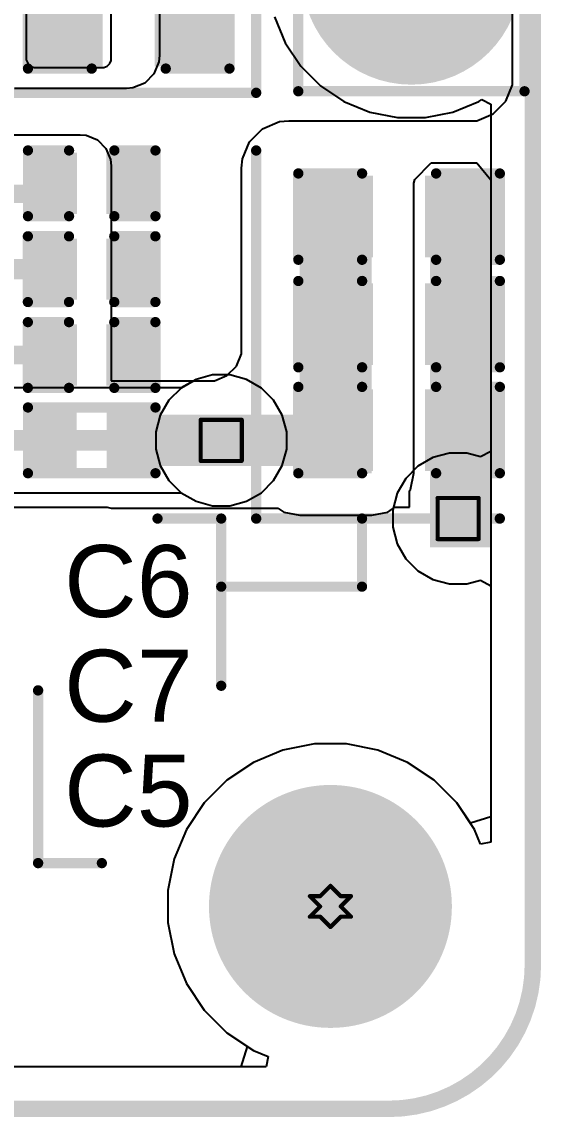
# Model space of a CAD drawing. Header units: inches. Extents: x -9 to 196, y -9 to 68.
# Drawn here: x 48.19 to 54.6, y -2.6 to 10.92 of the extents above; entities that cross this region are included whole.
import ezdxf

# ---------------------------------------------------------------- set-up
doc = ezdxf.new("R2010")
doc.units = ezdxf.units.IN
for name, color, linetype in [('Board Outline', 216, 'Continuous'), ('Bottom Layer', 5, 'Continuous'), ('Bottom Solder', 6, 'Continuous'), ('Drill Drawing', 1, 'Continuous'), ('Ground', 16, 'Continuous'), ('Multi-Layer', 9, 'Continuous'), ('Pad Holes', 156, 'Continuous'), ('Power 3V3', 76, 'Continuous'), ('Top Layer', 1, 'Continuous'), ('Top Overlay', 2, 'Continuous'), ('Top Paste', 8, 'Continuous'), ('Top Solder', 216, 'Continuous'), ('Via Holes', 16, 'Continuous')]:
    doc.layers.add(name, color=color, linetype=linetype)
doc.styles.add('Arial', font='', dxfattribs={"height": 0.2})
doc.styles.get('Arial').set_extended_font_data('Arial')

# ---------------------------------------------------------------- blocks, each defined once
blk = doc.blocks.new('R___0402_24')
at = {"layer": 'Top Layer'}
for points in [[(-0.699, -0.318), (-0.699, 0.318), (-0.241, 0.318), (-0.241, -0.318)], [(0.241, -0.318), (0.241, 0.318), (0.699, 0.318), (0.699, -0.318)]]:
    blk.add_hatch(color=1, dxfattribs=at).paths.add_polyline_path(points)
at = {"layer": 'Top Paste'}
for points in [[(-0.699, -0.318), (-0.699, 0.318), (-0.241, 0.318), (-0.241, -0.318)], [(0.241, -0.318), (0.241, 0.318), (0.699, 0.318), (0.699, -0.318)]]:
    blk.add_hatch(color=8, dxfattribs=at).paths.add_polyline_path(points)
at = {"layer": 'Top Solder'}
for points in [[(-0.754, -0.373), (-0.754, 0.373), (-0.186, 0.373), (-0.186, -0.373)], [(0.186, -0.373), (0.186, 0.373), (0.754, 0.373), (0.754, -0.373)]]:
    blk.add_hatch(color=216, dxfattribs=at).paths.add_polyline_path(points)
at = {"layer": 'Top Overlay'}
for points in [[(0.787, 0.406, 0.127, 0.127, 0), (-0.787, 0.406, 0.127, 0.127, 0)], [(-0.787, 0.406, 0.127, 0.127, 0), (-0.787, -0.406, 0.127, 0.127, 0)], [(0.787, 0.406, 0.127, 0.127, 0), (0.787, -0.406, 0.127, 0.127, 0)], [(0.787, -0.406, 0.127, 0.127, 0), (-0.787, -0.406, 0.127, 0.127, 0)], [(0.813, -0.432, 0.00323, 0.00323, 0), (-0.813, -0.432, 0.00323, 0.00323, 0)]]:
    blk.add_lwpolyline(points, format="xyseb", dxfattribs=at)
for points in [[(-0.819, 0.406, 0.0635, 0.0635, 1), (-0.756, 0.406, 0.0635, 0.0635, 1)], [(-0.819, 0.406, 0.0635, 0.0635, 1), (-0.756, 0.406, 0.0635, 0.0635, 1)], [(0.756, 0.406, 0.0635, 0.0635, 1), (0.819, 0.406, 0.0635, 0.0635, 1)], [(0.756, 0.406, 0.0635, 0.0635, 1), (0.819, 0.406, 0.0635, 0.0635, 1)], [(-0.819, -0.406, 0.0635, 0.0635, 1), (-0.756, -0.406, 0.0635, 0.0635, 1)], [(-0.819, -0.406, 0.0635, 0.0635, 1), (-0.756, -0.406, 0.0635, 0.0635, 1)], [(0.756, -0.406, 0.0635, 0.0635, 1), (0.819, -0.406, 0.0635, 0.0635, 1)], [(0.756, -0.406, 0.0635, 0.0635, 1), (0.819, -0.406, 0.0635, 0.0635, 1)], [(-0.814, -0.432, 0.00161, 0.00161, 1), (-0.812, -0.432, 0.00161, 0.00161, 1)], [(0.812, -0.432, 0.00161, 0.00161, 1), (0.814, -0.432, 0.00161, 0.00161, 1)]]:
    blk.add_lwpolyline(points, format="xyseb", close=True, dxfattribs=at)
blk = doc.blocks.new('WR483245_15F5_G_27')
at = {"layer": 'Bottom Layer'}
h = blk.add_hatch(color=5, dxfattribs=at)
edge = h.paths.add_edge_path()
edge.add_arc((-2.25, 0), 1.25, 0, 360)
h = blk.add_hatch(color=5, dxfattribs=at)
edge = h.paths.add_edge_path()
edge.add_arc((2.25, 0), 1.25, 0, 360)
at = {"layer": 'Bottom Solder'}
h = blk.add_hatch(color=6, dxfattribs=at)
edge = h.paths.add_edge_path()
edge.add_arc((-2.25, 0), 1.3516, 0, 360)
h = blk.add_hatch(color=6, dxfattribs=at)
edge = h.paths.add_edge_path()
edge.add_arc((2.25, 0), 1.3516, 0, 360)
at = {"layer": 'Ground'}
h = blk.add_hatch(color=16, dxfattribs=at)
edge = h.paths.add_edge_path()
edge.add_arc((-2.25, 0), 1.25, 0, 360)
h = blk.add_hatch(color=16, dxfattribs=at)
edge = h.paths.add_edge_path()
edge.add_arc((2.25, 0), 1.25, 0, 360)
at = {"layer": 'Multi-Layer'}
h = blk.add_hatch(color=9, dxfattribs=at)
edge = h.paths.add_edge_path()
edge.add_arc((-2.25, 0), 1.25, 0, 360)
h = blk.add_hatch(color=9, dxfattribs=at)
edge = h.paths.add_edge_path()
edge.add_arc((2.25, 0), 1.25, 0, 360)
at = {"layer": 'Pad Holes'}
h = blk.add_hatch(color=7, dxfattribs=at)
edge = h.paths.add_edge_path()
edge.add_arc((-2.25, 0), 0.6, 0, 360)
h = blk.add_hatch(color=7, dxfattribs=at)
edge = h.paths.add_edge_path()
edge.add_arc((2.25, 0), 0.6, 0, 360)
at = {"layer": 'Power 3V3'}
h = blk.add_hatch(color=76, dxfattribs=at)
edge = h.paths.add_edge_path()
edge.add_arc((-2.25, 0), 1.25, 0, 360)
h = blk.add_hatch(color=76, dxfattribs=at)
edge = h.paths.add_edge_path()
edge.add_arc((2.25, 0), 1.25, 0, 360)
at = {"layer": 'Top Layer'}
h = blk.add_hatch(color=1, dxfattribs=at)
edge = h.paths.add_edge_path()
edge.add_arc((-2.25, 0), 1.25, 0, 360)
h = blk.add_hatch(color=1, dxfattribs=at)
edge = h.paths.add_edge_path()
edge.add_arc((2.25, 0), 1.25, 0, 360)
at = {"layer": 'Top Solder'}
h = blk.add_hatch(color=216, dxfattribs=at)
edge = h.paths.add_edge_path()
edge.add_arc((-2.25, 0), 1.3516, 0, 360)
h = blk.add_hatch(color=216, dxfattribs=at)
edge = h.paths.add_edge_path()
edge.add_arc((2.25, 0), 1.3516, 0, 360)
at = {"layer": 'Top Overlay'}
for points in [[(-3.683, 1.397, 0.127, 0.127, 0), (3.683, 1.397, 0.127, 0.127, 0)], [(-3.683, 1.397, 0.127, 0.127, 0), (-3.683, -1.397, 0.127, 0.127, 0)], [(3.683, 1.397, 0.127, 0.127, 0), (3.683, -1.397, 0.127, 0.127, 0)], [(-3.683, -1.397, 0.127, 0.127, 0), (3.683, -1.397, 0.127, 0.127, 0)]]:
    blk.add_lwpolyline(points, format="xyseb", dxfattribs=at)
for points in [[(-3.71475, 1.397, 0.0635, 0.0635, 1), (-3.65125, 1.397, 0.0635, 0.0635, 1)], [(-3.71475, 1.397, 0.0635, 0.0635, 1), (-3.65125, 1.397, 0.0635, 0.0635, 1)], [(3.65125, 1.397, 0.0635, 0.0635, 1), (3.71475, 1.397, 0.0635, 0.0635, 1)], [(3.65125, 1.397, 0.0635, 0.0635, 1), (3.71475, 1.397, 0.0635, 0.0635, 1)], [(-3.71475, -1.397, 0.0635, 0.0635, 1), (-3.65125, -1.397, 0.0635, 0.0635, 1)], [(-3.71475, -1.397, 0.0635, 0.0635, 1), (-3.65125, -1.397, 0.0635, 0.0635, 1)], [(3.65125, -1.397, 0.0635, 0.0635, 1), (3.71475, -1.397, 0.0635, 0.0635, 1)], [(3.65125, -1.397, 0.0635, 0.0635, 1), (3.71475, -1.397, 0.0635, 0.0635, 1)]]:
    blk.add_lwpolyline(points, format="xyseb", close=True, dxfattribs=at)
blk = doc.blocks.new('C___0402_48')
at = {"layer": 'Top Layer'}
for points in [[(-0.699, -0.318), (-0.699, 0.318), (-0.241, 0.318), (-0.241, -0.318)], [(0.241, -0.318), (0.241, 0.318), (0.699, 0.318), (0.699, -0.318)]]:
    blk.add_hatch(color=1, dxfattribs=at).paths.add_polyline_path(points)
at = {"layer": 'Top Paste'}
for points in [[(-0.699, -0.318), (-0.699, 0.318), (-0.241, 0.318), (-0.241, -0.318)], [(0.241, -0.318), (0.241, 0.318), (0.699, 0.318), (0.699, -0.318)]]:
    blk.add_hatch(color=8, dxfattribs=at).paths.add_polyline_path(points)
at = {"layer": 'Top Solder'}
for points in [[(-0.759, -0.377), (-0.759, 0.377), (-0.181, 0.377), (-0.181, -0.377)], [(0.181, -0.377), (0.181, 0.377), (0.758, 0.377), (0.758, -0.377)]]:
    blk.add_hatch(color=216, dxfattribs=at).paths.add_polyline_path(points)
at = {"layer": 'Top Overlay'}
for points in [[(-0.787, 0.406, 0.127, 0.127, 0), (-0.787, -0.406, 0.127, 0.127, 0)], [(-0.279, 0.406, 0.127, 0.127, 0), (-0.787, 0.406, 0.127, 0.127, 0)], [(0.787, 0.406, 0.127, 0.127, 0), (0.279, 0.406, 0.127, 0.127, 0)], [(0.787, 0.406, 0.127, 0.127, 0), (0.787, -0.406, 0.127, 0.127, 0)], [(-0.279, -0.406, 0.127, 0.127, 0), (-0.787, -0.406, 0.127, 0.127, 0)], [(0.787, -0.406, 0.127, 0.127, 0), (0.279, -0.406, 0.127, 0.127, 0)]]:
    blk.add_lwpolyline(points, format="xyseb", dxfattribs=at)
for points in [[(-0.819, 0.406, 0.0635, 0.0635, 1), (-0.756, 0.406, 0.0635, 0.0635, 1)], [(-0.819, 0.406, 0.0635, 0.0635, 1), (-0.756, 0.406, 0.0635, 0.0635, 1)], [(-0.311, 0.406, 0.0635, 0.0635, 1), (-0.248, 0.406, 0.0635, 0.0635, 1)], [(0.248, 0.406, 0.0635, 0.0635, 1), (0.311, 0.406, 0.0635, 0.0635, 1)], [(0.756, 0.406, 0.0635, 0.0635, 1), (0.819, 0.406, 0.0635, 0.0635, 1)], [(0.756, 0.406, 0.0635, 0.0635, 1), (0.819, 0.406, 0.0635, 0.0635, 1)], [(-0.819, -0.406, 0.0635, 0.0635, 1), (-0.756, -0.406, 0.0635, 0.0635, 1)], [(-0.819, -0.406, 0.0635, 0.0635, 1), (-0.756, -0.406, 0.0635, 0.0635, 1)], [(-0.311, -0.406, 0.0635, 0.0635, 1), (-0.248, -0.406, 0.0635, 0.0635, 1)], [(0.248, -0.406, 0.0635, 0.0635, 1), (0.311, -0.406, 0.0635, 0.0635, 1)], [(0.756, -0.406, 0.0635, 0.0635, 1), (0.819, -0.406, 0.0635, 0.0635, 1)], [(0.756, -0.406, 0.0635, 0.0635, 1), (0.819, -0.406, 0.0635, 0.0635, 1)]]:
    blk.add_lwpolyline(points, format="xyseb", close=True, dxfattribs=at)
blk = doc.blocks.new('C___0402_49')
at = {"layer": 'Top Layer'}
for points in [[(-0.699, -0.318), (-0.699, 0.318), (-0.241, 0.318), (-0.241, -0.318)], [(0.241, -0.318), (0.241, 0.318), (0.698, 0.318), (0.698, -0.318)]]:
    blk.add_hatch(color=1, dxfattribs=at).paths.add_polyline_path(points)
at = {"layer": 'Top Paste'}
for points in [[(-0.699, -0.318), (-0.699, 0.318), (-0.241, 0.318), (-0.241, -0.318)], [(0.241, -0.318), (0.241, 0.318), (0.698, 0.318), (0.698, -0.318)]]:
    blk.add_hatch(color=8, dxfattribs=at).paths.add_polyline_path(points)
at = {"layer": 'Top Solder'}
for points in [[(-0.759, -0.377), (-0.759, 0.377), (-0.181, 0.377), (-0.181, -0.377)], [(0.181, -0.377), (0.181, 0.377), (0.758, 0.377), (0.758, -0.377)]]:
    blk.add_hatch(color=216, dxfattribs=at).paths.add_polyline_path(points)
at = {"layer": 'Top Overlay'}
for points in [[(-0.787, -0.406, 0.127, 0.127, 0), (-0.787, 0.406, 0.127, 0.127, 0)], [(-0.279, 0.406, 0.127, 0.127, 0), (-0.787, 0.406, 0.127, 0.127, 0)], [(0.787, 0.406, 0.127, 0.127, 0), (0.279, 0.406, 0.127, 0.127, 0)], [(0.787, 0.406, 0.127, 0.127, 0), (0.787, -0.406, 0.127, 0.127, 0)], [(-0.279, -0.406, 0.127, 0.127, 0), (-0.787, -0.406, 0.127, 0.127, 0)], [(0.787, -0.406, 0.127, 0.127, 0), (0.279, -0.406, 0.127, 0.127, 0)]]:
    blk.add_lwpolyline(points, format="xyseb", dxfattribs=at)
for points in [[(-0.819, 0.406, 0.0635, 0.0635, 1), (-0.756, 0.406, 0.0635, 0.0635, 1)], [(-0.819, 0.406, 0.0635, 0.0635, 1), (-0.756, 0.406, 0.0635, 0.0635, 1)], [(-0.311, 0.406, 0.0635, 0.0635, 1), (-0.248, 0.406, 0.0635, 0.0635, 1)], [(0.248, 0.406, 0.0635, 0.0635, 1), (0.311, 0.406, 0.0635, 0.0635, 1)], [(0.756, 0.406, 0.0635, 0.0635, 1), (0.819, 0.406, 0.0635, 0.0635, 1)], [(0.756, 0.406, 0.0635, 0.0635, 1), (0.819, 0.406, 0.0635, 0.0635, 1)], [(-0.819, -0.406, 0.0635, 0.0635, 1), (-0.756, -0.406, 0.0635, 0.0635, 1)], [(-0.819, -0.406, 0.0635, 0.0635, 1), (-0.756, -0.406, 0.0635, 0.0635, 1)], [(-0.311, -0.406, 0.0635, 0.0635, 1), (-0.248, -0.406, 0.0635, 0.0635, 1)], [(0.248, -0.406, 0.0635, 0.0635, 1), (0.311, -0.406, 0.0635, 0.0635, 1)], [(0.756, -0.406, 0.0635, 0.0635, 1), (0.819, -0.406, 0.0635, 0.0635, 1)], [(0.756, -0.406, 0.0635, 0.0635, 1), (0.819, -0.406, 0.0635, 0.0635, 1)]]:
    blk.add_lwpolyline(points, format="xyseb", close=True, dxfattribs=at)
blk = doc.blocks.new('C___0402_51')
at = {"layer": 'Top Layer'}
for points in [[(-0.699, -0.318), (-0.699, 0.318), (-0.241, 0.318), (-0.241, -0.318)], [(0.241, -0.318), (0.241, 0.318), (0.699, 0.318), (0.699, -0.318)]]:
    blk.add_hatch(color=1, dxfattribs=at).paths.add_polyline_path(points)
at = {"layer": 'Top Paste'}
for points in [[(-0.699, -0.318), (-0.699, 0.318), (-0.241, 0.318), (-0.241, -0.318)], [(0.241, -0.318), (0.241, 0.318), (0.699, 0.318), (0.699, -0.318)]]:
    blk.add_hatch(color=8, dxfattribs=at).paths.add_polyline_path(points)
at = {"layer": 'Top Solder'}
for points in [[(-0.758, -0.377), (-0.758, 0.377), (-0.181, 0.377), (-0.181, -0.377)], [(0.181, -0.377), (0.181, 0.377), (0.758, 0.377), (0.758, -0.377)]]:
    blk.add_hatch(color=216, dxfattribs=at).paths.add_polyline_path(points)
at = {"layer": 'Top Overlay'}
for points in [[(-0.787, 0.406, 0.127, 0.127, 0), (-0.787, -0.406, 0.127, 0.127, 0)], [(-0.279, 0.406, 0.127, 0.127, 0), (-0.787, 0.406, 0.127, 0.127, 0)], [(0.787, 0.406, 0.127, 0.127, 0), (0.279, 0.406, 0.127, 0.127, 0)], [(0.787, -0.406, 0.127, 0.127, 0), (0.787, 0.406, 0.127, 0.127, 0)], [(-0.279, -0.406, 0.127, 0.127, 0), (-0.787, -0.406, 0.127, 0.127, 0)], [(0.787, -0.406, 0.127, 0.127, 0), (0.279, -0.406, 0.127, 0.127, 0)]]:
    blk.add_lwpolyline(points, format="xyseb", dxfattribs=at)
for points in [[(-0.819, 0.406, 0.0635, 0.0635, 1), (-0.756, 0.406, 0.0635, 0.0635, 1)], [(-0.819, 0.406, 0.0635, 0.0635, 1), (-0.756, 0.406, 0.0635, 0.0635, 1)], [(-0.311, 0.406, 0.0635, 0.0635, 1), (-0.248, 0.406, 0.0635, 0.0635, 1)], [(0.248, 0.406, 0.0635, 0.0635, 1), (0.311, 0.406, 0.0635, 0.0635, 1)], [(0.756, 0.406, 0.0635, 0.0635, 1), (0.819, 0.406, 0.0635, 0.0635, 1)], [(0.756, 0.406, 0.0635, 0.0635, 1), (0.819, 0.406, 0.0635, 0.0635, 1)], [(-0.819, -0.406, 0.0635, 0.0635, 1), (-0.756, -0.406, 0.0635, 0.0635, 1)], [(-0.819, -0.406, 0.0635, 0.0635, 1), (-0.756, -0.406, 0.0635, 0.0635, 1)], [(-0.311, -0.406, 0.0635, 0.0635, 1), (-0.248, -0.406, 0.0635, 0.0635, 1)], [(0.248, -0.406, 0.0635, 0.0635, 1), (0.311, -0.406, 0.0635, 0.0635, 1)], [(0.756, -0.406, 0.0635, 0.0635, 1), (0.819, -0.406, 0.0635, 0.0635, 1)], [(0.756, -0.406, 0.0635, 0.0635, 1), (0.819, -0.406, 0.0635, 0.0635, 1)]]:
    blk.add_lwpolyline(points, format="xyseb", close=True, dxfattribs=at)
blk = doc.blocks.new('C___0603_52')
at = {"layer": 'Top Layer'}
for points in [[(-0.381, 0.445), (-0.381, -0.445), (-1.143, -0.445), (-1.143, 0.445)], [(1.143, 0.445), (1.143, -0.445), (0.381, -0.445), (0.381, 0.445)]]:
    blk.add_hatch(color=1, dxfattribs=at).paths.add_polyline_path(points)
at = {"layer": 'Top Paste'}
for points in [[(-0.381, 0.445), (-0.381, -0.445), (-1.143, -0.445), (-1.143, 0.445)], [(1.143, 0.445), (1.143, -0.445), (0.381, -0.445), (0.381, 0.445)]]:
    blk.add_hatch(color=8, dxfattribs=at).paths.add_polyline_path(points)
at = {"layer": 'Top Solder'}
for points in [[(-0.321, 0.504), (-0.321, -0.504), (-1.203, -0.504), (-1.203, 0.504)], [(1.203, 0.504), (1.203, -0.504), (0.321, -0.504), (0.321, 0.504)]]:
    blk.add_hatch(color=216, dxfattribs=at).paths.add_polyline_path(points)
at = {"layer": 'Top Overlay'}
for points in [[(-1.245, 0.533, 0.127, 0.127, 0), (-1.245, -0.533, 0.127, 0.127, 0)], [(-0.457, 0.533, 0.127, 0.127, 0), (-1.245, 0.533, 0.127, 0.127, 0)], [(1.245, 0.533, 0.127, 0.127, 0), (0.457, 0.533, 0.127, 0.127, 0)], [(1.245, 0.533, 0.127, 0.127, 0), (1.245, -0.533, 0.127, 0.127, 0)], [(-0.457, -0.533, 0.127, 0.127, 0), (-1.245, -0.533, 0.127, 0.127, 0)], [(1.245, -0.533, 0.127, 0.127, 0), (0.457, -0.533, 0.127, 0.127, 0)]]:
    blk.add_lwpolyline(points, format="xyseb", dxfattribs=at)
for points in [[(-1.276, 0.533, 0.0635, 0.0635, 1), (-1.213, 0.533, 0.0635, 0.0635, 1)], [(-1.276, 0.533, 0.0635, 0.0635, 1), (-1.213, 0.533, 0.0635, 0.0635, 1)], [(-0.489, 0.533, 0.0635, 0.0635, 1), (-0.425, 0.533, 0.0635, 0.0635, 1)], [(0.425, 0.533, 0.0635, 0.0635, 1), (0.489, 0.533, 0.0635, 0.0635, 1)], [(1.213, 0.533, 0.0635, 0.0635, 1), (1.276, 0.533, 0.0635, 0.0635, 1)], [(1.213, 0.533, 0.0635, 0.0635, 1), (1.276, 0.533, 0.0635, 0.0635, 1)], [(-1.276, -0.533, 0.0635, 0.0635, 1), (-1.213, -0.533, 0.0635, 0.0635, 1)], [(-1.276, -0.533, 0.0635, 0.0635, 1), (-1.213, -0.533, 0.0635, 0.0635, 1)], [(-0.489, -0.533, 0.0635, 0.0635, 1), (-0.425, -0.533, 0.0635, 0.0635, 1)], [(0.425, -0.533, 0.0635, 0.0635, 1), (0.489, -0.533, 0.0635, 0.0635, 1)], [(1.213, -0.533, 0.0635, 0.0635, 1), (1.276, -0.533, 0.0635, 0.0635, 1)], [(1.213, -0.533, 0.0635, 0.0635, 1), (1.276, -0.533, 0.0635, 0.0635, 1)]]:
    blk.add_lwpolyline(points, format="xyseb", close=True, dxfattribs=at)
blk = doc.blocks.new('C___0603_57')
at = {"layer": 'Top Layer'}
for points in [[(-0.381, 0.445), (-0.381, -0.445), (-1.143, -0.445), (-1.143, 0.445)], [(1.143, 0.445), (1.143, -0.445), (0.381, -0.445), (0.381, 0.445)]]:
    blk.add_hatch(color=1, dxfattribs=at).paths.add_polyline_path(points)
at = {"layer": 'Top Paste'}
for points in [[(-0.381, 0.445), (-0.381, -0.445), (-1.143, -0.445), (-1.143, 0.445)], [(1.143, 0.445), (1.143, -0.445), (0.381, -0.445), (0.381, 0.445)]]:
    blk.add_hatch(color=8, dxfattribs=at).paths.add_polyline_path(points)
at = {"layer": 'Top Solder'}
for points in [[(-0.321, 0.504), (-0.321, -0.504), (-1.203, -0.504), (-1.203, 0.504)], [(1.203, 0.504), (1.203, -0.504), (0.321, -0.504), (0.321, 0.504)]]:
    blk.add_hatch(color=216, dxfattribs=at).paths.add_polyline_path(points)
at = {"layer": 'Top Overlay'}
for points in [[(-0.457, 0.533, 0.127, 0.127, 0), (-1.245, 0.533, 0.127, 0.127, 0)], [(-1.245, 0.533, 0.127, 0.127, 0), (-1.245, -0.533, 0.127, 0.127, 0)], [(1.245, 0.533, 0.127, 0.127, 0), (0.457, 0.533, 0.127, 0.127, 0)], [(1.245, 0.533, 0.127, 0.127, 0), (1.245, -0.533, 0.127, 0.127, 0)], [(-0.457, -0.533, 0.127, 0.127, 0), (-1.245, -0.533, 0.127, 0.127, 0)], [(1.245, -0.533, 0.127, 0.127, 0), (0.457, -0.533, 0.127, 0.127, 0)]]:
    blk.add_lwpolyline(points, format="xyseb", dxfattribs=at)
for points in [[(-1.276, 0.533, 0.0635, 0.0635, 1), (-1.213, 0.533, 0.0635, 0.0635, 1)], [(-1.276, 0.533, 0.0635, 0.0635, 1), (-1.213, 0.533, 0.0635, 0.0635, 1)], [(-0.489, 0.533, 0.0635, 0.0635, 1), (-0.425, 0.533, 0.0635, 0.0635, 1)], [(0.425, 0.533, 0.0635, 0.0635, 1), (0.489, 0.533, 0.0635, 0.0635, 1)], [(1.213, 0.533, 0.0635, 0.0635, 1), (1.276, 0.533, 0.0635, 0.0635, 1)], [(1.213, 0.533, 0.0635, 0.0635, 1), (1.276, 0.533, 0.0635, 0.0635, 1)], [(-1.276, -0.533, 0.0635, 0.0635, 1), (-1.213, -0.533, 0.0635, 0.0635, 1)], [(-1.276, -0.533, 0.0635, 0.0635, 1), (-1.213, -0.533, 0.0635, 0.0635, 1)], [(-0.489, -0.533, 0.0635, 0.0635, 1), (-0.425, -0.533, 0.0635, 0.0635, 1)], [(0.425, -0.533, 0.0635, 0.0635, 1), (0.489, -0.533, 0.0635, 0.0635, 1)], [(1.213, -0.533, 0.0635, 0.0635, 1), (1.276, -0.533, 0.0635, 0.0635, 1)], [(1.213, -0.533, 0.0635, 0.0635, 1), (1.276, -0.533, 0.0635, 0.0635, 1)]]:
    blk.add_lwpolyline(points, format="xyseb", close=True, dxfattribs=at)
blk = doc.blocks.new('C___0603_58')
at = {"layer": 'Top Layer'}
for points in [[(-0.381, 0.445), (-0.381, -0.445), (-1.143, -0.445), (-1.143, 0.445)], [(1.143, 0.445), (1.143, -0.445), (0.381, -0.445), (0.381, 0.445)]]:
    blk.add_hatch(color=1, dxfattribs=at).paths.add_polyline_path(points)
at = {"layer": 'Top Paste'}
for points in [[(-0.381, 0.445), (-0.381, -0.445), (-1.143, -0.445), (-1.143, 0.445)], [(1.143, 0.445), (1.143, -0.445), (0.381, -0.445), (0.381, 0.445)]]:
    blk.add_hatch(color=8, dxfattribs=at).paths.add_polyline_path(points)
at = {"layer": 'Top Solder'}
for points in [[(-0.321, 0.504), (-0.321, -0.504), (-1.203, -0.504), (-1.203, 0.504)], [(1.203, 0.504), (1.203, -0.504), (0.321, -0.504), (0.321, 0.504)]]:
    blk.add_hatch(color=216, dxfattribs=at).paths.add_polyline_path(points)
at = {"layer": 'Top Overlay'}
for points in [[(-1.245, 0.533, 0.127, 0.127, 0), (-1.245, -0.533, 0.127, 0.127, 0)], [(-0.457, 0.533, 0.127, 0.127, 0), (-1.245, 0.533, 0.127, 0.127, 0)], [(1.245, 0.533, 0.127, 0.127, 0), (0.457, 0.533, 0.127, 0.127, 0)], [(1.245, 0.533, 0.127, 0.127, 0), (1.245, -0.533, 0.127, 0.127, 0)], [(-0.457, -0.533, 0.127, 0.127, 0), (-1.245, -0.533, 0.127, 0.127, 0)], [(1.245, -0.533, 0.127, 0.127, 0), (0.457, -0.533, 0.127, 0.127, 0)]]:
    blk.add_lwpolyline(points, format="xyseb", dxfattribs=at)
for points in [[(-1.276, 0.533, 0.0635, 0.0635, 1), (-1.213, 0.533, 0.0635, 0.0635, 1)], [(-1.276, 0.533, 0.0635, 0.0635, 1), (-1.213, 0.533, 0.0635, 0.0635, 1)], [(-0.489, 0.533, 0.0635, 0.0635, 1), (-0.425, 0.533, 0.0635, 0.0635, 1)], [(0.425, 0.533, 0.0635, 0.0635, 1), (0.489, 0.533, 0.0635, 0.0635, 1)], [(1.213, 0.533, 0.0635, 0.0635, 1), (1.276, 0.533, 0.0635, 0.0635, 1)], [(1.213, 0.533, 0.0635, 0.0635, 1), (1.276, 0.533, 0.0635, 0.0635, 1)], [(-1.276, -0.533, 0.0635, 0.0635, 1), (-1.213, -0.533, 0.0635, 0.0635, 1)], [(-1.276, -0.533, 0.0635, 0.0635, 1), (-1.213, -0.533, 0.0635, 0.0635, 1)], [(-0.489, -0.533, 0.0635, 0.0635, 1), (-0.425, -0.533, 0.0635, 0.0635, 1)], [(0.425, -0.533, 0.0635, 0.0635, 1), (0.489, -0.533, 0.0635, 0.0635, 1)], [(1.213, -0.533, 0.0635, 0.0635, 1), (1.276, -0.533, 0.0635, 0.0635, 1)], [(1.213, -0.533, 0.0635, 0.0635, 1), (1.276, -0.533, 0.0635, 0.0635, 1)]]:
    blk.add_lwpolyline(points, format="xyseb", close=True, dxfattribs=at)
blk = doc.blocks.new('C___0603_59')
at = {"layer": 'Top Layer'}
for points in [[(-0.381, 0.445), (-0.381, -0.445), (-1.143, -0.445), (-1.143, 0.445)], [(1.143, 0.445), (1.143, -0.445), (0.381, -0.445), (0.381, 0.445)]]:
    blk.add_hatch(color=1, dxfattribs=at).paths.add_polyline_path(points)
at = {"layer": 'Top Paste'}
for points in [[(-0.381, 0.445), (-0.381, -0.445), (-1.143, -0.445), (-1.143, 0.445)], [(1.143, 0.445), (1.143, -0.445), (0.381, -0.445), (0.381, 0.445)]]:
    blk.add_hatch(color=8, dxfattribs=at).paths.add_polyline_path(points)
at = {"layer": 'Top Solder'}
for points in [[(-0.321, 0.504), (-0.321, -0.504), (-1.203, -0.504), (-1.203, 0.504)], [(1.203, 0.504), (1.203, -0.504), (0.321, -0.504), (0.321, 0.504)]]:
    blk.add_hatch(color=216, dxfattribs=at).paths.add_polyline_path(points)
at = {"layer": 'Top Overlay'}
for points in [[(-0.457, 0.533, 0.127, 0.127, 0), (-1.245, 0.533, 0.127, 0.127, 0)], [(-1.245, 0.533, 0.127, 0.127, 0), (-1.245, -0.533, 0.127, 0.127, 0)], [(1.245, 0.533, 0.127, 0.127, 0), (0.457, 0.533, 0.127, 0.127, 0)], [(1.245, 0.533, 0.127, 0.127, 0), (1.245, -0.533, 0.127, 0.127, 0)], [(-0.457, -0.533, 0.127, 0.127, 0), (-1.245, -0.533, 0.127, 0.127, 0)], [(1.245, -0.533, 0.127, 0.127, 0), (0.457, -0.533, 0.127, 0.127, 0)]]:
    blk.add_lwpolyline(points, format="xyseb", dxfattribs=at)
for points in [[(-1.276, 0.533, 0.0635, 0.0635, 1), (-1.213, 0.533, 0.0635, 0.0635, 1)], [(-1.276, 0.533, 0.0635, 0.0635, 1), (-1.213, 0.533, 0.0635, 0.0635, 1)], [(-0.489, 0.533, 0.0635, 0.0635, 1), (-0.425, 0.533, 0.0635, 0.0635, 1)], [(0.425, 0.533, 0.0635, 0.0635, 1), (0.489, 0.533, 0.0635, 0.0635, 1)], [(1.213, 0.533, 0.0635, 0.0635, 1), (1.276, 0.533, 0.0635, 0.0635, 1)], [(1.213, 0.533, 0.0635, 0.0635, 1), (1.276, 0.533, 0.0635, 0.0635, 1)], [(-1.276, -0.533, 0.0635, 0.0635, 1), (-1.213, -0.533, 0.0635, 0.0635, 1)], [(-1.276, -0.533, 0.0635, 0.0635, 1), (-1.213, -0.533, 0.0635, 0.0635, 1)], [(-0.489, -0.533, 0.0635, 0.0635, 1), (-0.425, -0.533, 0.0635, 0.0635, 1)], [(0.425, -0.533, 0.0635, 0.0635, 1), (0.489, -0.533, 0.0635, 0.0635, 1)], [(1.213, -0.533, 0.0635, 0.0635, 1), (1.276, -0.533, 0.0635, 0.0635, 1)], [(1.213, -0.533, 0.0635, 0.0635, 1), (1.276, -0.533, 0.0635, 0.0635, 1)]]:
    blk.add_lwpolyline(points, format="xyseb", close=True, dxfattribs=at)

msp = doc.modelspace()

# ---------------------------------------------------------------- hatches: boundary and pattern name
at = {"layer": 'Bottom Layer'}
h = msp.add_hatch(color=5, dxfattribs=at)
edge = h.paths.add_edge_path()
edge.add_arc((50.652, 5.756), 0.3, 0, 360)
h = msp.add_hatch(color=5, dxfattribs=at)
edge = h.paths.add_edge_path()
edge.add_arc((53.577, 4.79), 0.3, 0, 360)
at = {"layer": 'Bottom Solder'}
h = msp.add_hatch(color=6, dxfattribs=at)
edge = h.paths.add_edge_path()
edge.add_arc((52, 0), 0.102, 0, 360)
at = {"layer": 'Ground'}
h = msp.add_hatch(color=16, dxfattribs=at)
edge = h.paths.add_edge_path()
edge.add_arc((50.652, 5.756), 0.3, 0, 360)
h = msp.add_hatch(color=16, dxfattribs=at)
edge = h.paths.add_edge_path()
edge.add_arc((53.577, 4.79), 0.3, 0, 360)
at = {"layer": 'Pad Holes'}
h = msp.add_hatch(color=7, dxfattribs=at)
edge = h.paths.add_edge_path()
edge.add_arc((52, 0), 1.5, 0, 360)
at = {"layer": 'Power 3V3'}
h = msp.add_hatch(color=76, dxfattribs=at)
edge = h.paths.add_edge_path()
edge.add_arc((50.652, 5.756), 0.3, 0, 360)
h = msp.add_hatch(color=76, dxfattribs=at)
edge = h.paths.add_edge_path()
edge.add_arc((53.577, 4.79), 0.3, 0, 360)
at = {"layer": 'Top Layer'}
for points in [[(51.621, 5.349), (52.51, 5.349), (52.51, 8.963), (51.621, 8.963)], [(53.229, 4.434), (53.991, 4.434), (53.991, 8.963), (53.229, 8.963)], [(49.293, 5.438), (52.51, 5.438), (52.51, 6.073), (49.293, 6.073)]]:
    msp.add_hatch(color=1, dxfattribs=at).paths.add_polyline_path(points)
h = msp.add_hatch(color=1, dxfattribs=at)
edge = h.paths.add_edge_path()
edge.add_arc((50.652, 5.756), 0.3, 0, 360)
h = msp.add_hatch(color=1, dxfattribs=at)
edge = h.paths.add_edge_path()
edge.add_arc((53.577, 4.79), 0.3, 0, 360)
at = {"layer": 'Top Solder'}
h = msp.add_hatch(color=216, dxfattribs=at)
edge = h.paths.add_edge_path()
edge.add_arc((52, 0), 0.102, 0, 360)
at = {"layer": 'Via Holes'}
h = msp.add_hatch(color=7, dxfattribs=at)
edge = h.paths.add_edge_path()
edge.add_arc((50.652, 5.756), 0.15, 0, 360)
h = msp.add_hatch(color=7, dxfattribs=at)
edge = h.paths.add_edge_path()
edge.add_arc((53.577, 4.79), 0.15, 0, 360)

# ---------------------------------------------------------------- linework, layer by layer
at = {"layer": 'Board Outline'}
for points in [[(54.5, -0.722, 0.203, 0.203, 0), (54.5, 28.222, 0.203, 0.203, 0)], [(54.5, -0.722, 0.203, 0.203, -0.414214), (52.722, -2.5, 0.203, 0.203, 0)], [(-0.722, -2.5, 0.203, 0.203, 0), (52.722, -2.5, 0.203, 0.203, 0)]]:
    msp.add_lwpolyline(points, format="xyseb", dxfattribs=at)
for points in [[(54.449, -0.722, 0.102, 0.102, 1), (54.551, -0.722, 0.102, 0.102, 1)], [(54.449, -0.722, 0.102, 0.102, 1), (54.551, -0.722, 0.102, 0.102, 1)], [(52.671, -2.5, 0.102, 0.102, 1), (52.773, -2.5, 0.102, 0.102, 1)], [(52.671, -2.5, 0.102, 0.102, 1), (52.773, -2.5, 0.102, 0.102, 1)]]:
    msp.add_lwpolyline(points, format="xyseb", close=True, dxfattribs=at)
at = {"layer": 'Bottom Layer'}
for p, q in [((51.31, 10.987), (51.442, 10.667)), ((51.442, 10.667), (51.635, 10.379)), ((51.635, 10.379), (51.879, 10.134)), ((51.879, 10.134), (52.167, 9.942)), ((52.167, 9.942), (52.487, 9.81)), ((53.513, 9.81), (53.833, 9.942)), ((53.833, 9.942), (53.87, 9.967)), ((53.87, 9.967), (53.982, 9.907)), ((53.982, 9.907), (53.982, 0.794)), ((52.487, 9.81), (52.827, 9.742)), ((52.827, 9.742), (53.173, 9.742)), ((53.173, 9.742), (53.513, 9.81)), ((50.34, 6.509), (50.156, 6.402)), ((50.545, 6.564), (50.34, 6.509)), ((50.758, 6.564), (50.545, 6.564)), ((50.964, 6.509), (50.758, 6.564)), ((51.148, 6.402), (50.964, 6.509)), ((50.156, 6.402), (50.005, 6.252)), ((51.298, 6.252), (51.148, 6.402)), ((50.005, 6.252), (49.899, 6.068)), ((51.405, 6.068), (51.298, 6.252)), ((49.899, 6.068), (49.844, 5.862)), ((51.46, 5.862), (51.405, 6.068)), ((49.844, 5.862), (49.844, 5.649)), ((51.46, 5.649), (51.46, 5.862)), ((49.844, 5.649), (49.899, 5.444)), ((51.405, 5.444), (51.46, 5.649)), ((49.899, 5.444), (50.005, 5.26)), ((51.298, 5.26), (51.405, 5.444)), ((50.005, 5.26), (50.156, 5.109)), ((51.148, 5.109), (51.298, 5.26)), ((50.156, 5.109), (50.34, 5.003)), ((50.964, 5.003), (51.148, 5.109)), ((50.34, 5.003), (50.545, 4.948)), ((50.545, 4.948), (50.758, 4.948)), ((50.758, 4.948), (50.964, 5.003)), ((51.414, 1.931), (51.049, 1.779)), ((51.802, 2.008), (51.414, 1.931)), ((52.198, 2.008), (51.802, 2.008)), ((52.586, 1.931), (52.198, 2.008)), ((52.951, 1.779), (52.586, 1.931)), ((51.049, 1.779), (50.72, 1.56)), ((53.28, 1.56), (52.951, 1.779)), ((50.72, 1.56), (50.44, 1.28)), ((53.56, 1.28), (53.28, 1.56)), ((50.44, 1.28), (50.221, 0.951)), ((53.779, 0.951), (53.56, 1.28)), ((50.221, 0.951), (50.069, 0.586)), ((53.855, 0.769), (53.779, 0.951)), ((53.982, 0.794), (53.855, 0.769)), ((50.069, 0.586), (49.992, 0.198)), ((49.992, 0.198), (49.992, -0.198)), ((49.992, -0.198), (50.069, -0.586)), ((50.069, -0.586), (50.221, -0.951)), ((50.221, -0.951), (50.44, -1.28)), ((50.44, -1.28), (50.72, -1.56)), ((50.72, -1.56), (51.049, -1.779)), ((51.049, -1.779), (51.231, -1.855)), ((51.231, -1.855), (51.206, -1.982)), ((51.206, -1.982), (17.067, -1.982))]:
    msp.add_line(p, q, dxfattribs=at)
at = {"layer": 'Drill Drawing'}
for points in [[(50.398, 6.01, 0.0508, 0.0508, 0), (50.906, 6.01, 0.0508, 0.0508, 0)], [(50.398, 5.502, 0.0508, 0.0508, 0), (50.398, 6.01, 0.0508, 0.0508, 0)], [(50.906, 5.502, 0.0508, 0.0508, 0), (50.906, 6.01, 0.0508, 0.0508, 0)], [(50.398, 5.502, 0.0508, 0.0508, 0), (50.906, 5.502, 0.0508, 0.0508, 0)], [(53.323, 5.044, 0.0508, 0.0508, 0), (53.831, 5.044, 0.0508, 0.0508, 0)], [(53.323, 4.536, 0.0508, 0.0508, 0), (53.323, 5.044, 0.0508, 0.0508, 0)], [(53.831, 4.536, 0.0508, 0.0508, 0), (53.831, 5.044, 0.0508, 0.0508, 0)], [(53.323, 4.536, 0.0508, 0.0508, 0), (53.831, 4.536, 0.0508, 0.0508, 0)], [(51.873, 0.127, 0.0508, 0.0508, 0), (52, 0.254, 0.0508, 0.0508, 0)], [(52, 0.254, 0.0508, 0.0508, 0), (52.127, 0.127, 0.0508, 0.0508, 0)], [(51.746, 0.127, 0.0508, 0.0508, 0), (51.873, 0, 0.0508, 0.0508, 0)], [(51.746, 0.127, 0.0508, 0.0508, 0), (51.873, 0.127, 0.0508, 0.0508, 0)], [(52.127, 0.127, 0.0508, 0.0508, 0), (52.254, 0.127, 0.0508, 0.0508, 0)], [(52.127, 0, 0.0508, 0.0508, 0), (52.254, 0.127, 0.0508, 0.0508, 0)], [(51.746, -0.127, 0.0508, 0.0508, 0), (51.873, 0, 0.0508, 0.0508, 0)], [(52.127, 0, 0.0508, 0.0508, 0), (52.254, -0.127, 0.0508, 0.0508, 0)], [(51.746, -0.127, 0.0508, 0.0508, 0), (51.873, -0.127, 0.0508, 0.0508, 0)], [(51.873, -0.127, 0.0508, 0.0508, 0), (52, -0.254, 0.0508, 0.0508, 0)], [(52, -0.254, 0.0508, 0.0508, 0), (52.127, -0.127, 0.0508, 0.0508, 0)], [(52.127, -0.127, 0.0508, 0.0508, 0), (52.254, -0.127, 0.0508, 0.0508, 0)]]:
    msp.add_lwpolyline(points, format="xyseb", dxfattribs=at)
for points in [[(50.385, 6.01, 0.0254, 0.0254, 1), (50.41, 6.01, 0.0254, 0.0254, 1)], [(50.385, 6.01, 0.0254, 0.0254, 1), (50.41, 6.01, 0.0254, 0.0254, 1)], [(50.893, 6.01, 0.0254, 0.0254, 1), (50.918, 6.01, 0.0254, 0.0254, 1)], [(50.893, 6.01, 0.0254, 0.0254, 1), (50.918, 6.01, 0.0254, 0.0254, 1)], [(50.385, 5.502, 0.0254, 0.0254, 1), (50.41, 5.502, 0.0254, 0.0254, 1)], [(50.385, 5.502, 0.0254, 0.0254, 1), (50.41, 5.502, 0.0254, 0.0254, 1)], [(50.893, 5.502, 0.0254, 0.0254, 1), (50.918, 5.502, 0.0254, 0.0254, 1)], [(50.893, 5.502, 0.0254, 0.0254, 1), (50.918, 5.502, 0.0254, 0.0254, 1)], [(53.31, 5.044, 0.0254, 0.0254, 1), (53.335, 5.044, 0.0254, 0.0254, 1)], [(53.31, 5.044, 0.0254, 0.0254, 1), (53.335, 5.044, 0.0254, 0.0254, 1)], [(53.818, 5.044, 0.0254, 0.0254, 1), (53.843, 5.044, 0.0254, 0.0254, 1)], [(53.818, 5.044, 0.0254, 0.0254, 1), (53.843, 5.044, 0.0254, 0.0254, 1)], [(53.31, 4.536, 0.0254, 0.0254, 1), (53.335, 4.536, 0.0254, 0.0254, 1)], [(53.31, 4.536, 0.0254, 0.0254, 1), (53.335, 4.536, 0.0254, 0.0254, 1)], [(53.818, 4.536, 0.0254, 0.0254, 1), (53.843, 4.536, 0.0254, 0.0254, 1)], [(53.818, 4.536, 0.0254, 0.0254, 1), (53.843, 4.536, 0.0254, 0.0254, 1)], [(51.987, 0.254, 0.0254, 0.0254, 1), (52.013, 0.254, 0.0254, 0.0254, 1)], [(51.987, 0.254, 0.0254, 0.0254, 1), (52.013, 0.254, 0.0254, 0.0254, 1)], [(51.733, 0.127, 0.0254, 0.0254, 1), (51.759, 0.127, 0.0254, 0.0254, 1)], [(51.733, 0.127, 0.0254, 0.0254, 1), (51.759, 0.127, 0.0254, 0.0254, 1)], [(51.86, 0.127, 0.0254, 0.0254, 1), (51.886, 0.127, 0.0254, 0.0254, 1)], [(51.86, 0.127, 0.0254, 0.0254, 1), (51.886, 0.127, 0.0254, 0.0254, 1)], [(52.114, 0.127, 0.0254, 0.0254, 1), (52.14, 0.127, 0.0254, 0.0254, 1)], [(52.114, 0.127, 0.0254, 0.0254, 1), (52.14, 0.127, 0.0254, 0.0254, 1)], [(52.241, 0.127, 0.0254, 0.0254, 1), (52.267, 0.127, 0.0254, 0.0254, 1)], [(52.241, 0.127, 0.0254, 0.0254, 1), (52.267, 0.127, 0.0254, 0.0254, 1)], [(51.86, 0, 0.0254, 0.0254, 1), (51.886, 0, 0.0254, 0.0254, 1)], [(51.86, 0, 0.0254, 0.0254, 1), (51.886, 0, 0.0254, 0.0254, 1)], [(52.114, 0, 0.0254, 0.0254, 1), (52.14, 0, 0.0254, 0.0254, 1)], [(52.114, 0, 0.0254, 0.0254, 1), (52.14, 0, 0.0254, 0.0254, 1)], [(51.733, -0.127, 0.0254, 0.0254, 1), (51.759, -0.127, 0.0254, 0.0254, 1)], [(51.733, -0.127, 0.0254, 0.0254, 1), (51.759, -0.127, 0.0254, 0.0254, 1)], [(51.86, -0.127, 0.0254, 0.0254, 1), (51.886, -0.127, 0.0254, 0.0254, 1)], [(51.86, -0.127, 0.0254, 0.0254, 1), (51.886, -0.127, 0.0254, 0.0254, 1)], [(52.114, -0.127, 0.0254, 0.0254, 1), (52.14, -0.127, 0.0254, 0.0254, 1)], [(52.114, -0.127, 0.0254, 0.0254, 1), (52.14, -0.127, 0.0254, 0.0254, 1)], [(52.241, -0.127, 0.0254, 0.0254, 1), (52.267, -0.127, 0.0254, 0.0254, 1)], [(52.241, -0.127, 0.0254, 0.0254, 1), (52.267, -0.127, 0.0254, 0.0254, 1)], [(51.987, -0.254, 0.0254, 0.0254, 1), (52.013, -0.254, 0.0254, 0.0254, 1)], [(51.987, -0.254, 0.0254, 0.0254, 1), (52.013, -0.254, 0.0254, 0.0254, 1)]]:
    msp.add_lwpolyline(points, format="xyseb", close=True, dxfattribs=at)
at = {"layer": 'Ground'}
for p, q in [((51.31, 10.987), (51.442, 10.667)), ((51.442, 10.667), (51.635, 10.379)), ((51.635, 10.379), (51.879, 10.134)), ((51.879, 10.134), (52.167, 9.942)), ((52.167, 9.942), (52.487, 9.81)), ((53.513, 9.81), (53.833, 9.942)), ((53.833, 9.942), (53.87, 9.967)), ((53.87, 9.967), (53.982, 9.907)), ((53.982, 9.907), (53.982, 0.794)), ((52.487, 9.81), (52.827, 9.742)), ((52.827, 9.742), (53.173, 9.742)), ((53.173, 9.742), (53.513, 9.81)), ((50.34, 6.509), (50.156, 6.402)), ((50.545, 6.564), (50.34, 6.509)), ((50.758, 6.564), (50.545, 6.564)), ((50.964, 6.509), (50.758, 6.564)), ((51.148, 6.402), (50.964, 6.509)), ((50.156, 6.402), (50.005, 6.252)), ((51.298, 6.252), (51.148, 6.402)), ((50.005, 6.252), (49.899, 6.068)), ((51.405, 6.068), (51.298, 6.252)), ((49.899, 6.068), (49.844, 5.862)), ((51.46, 5.862), (51.405, 6.068)), ((49.844, 5.862), (49.844, 5.649)), ((51.46, 5.649), (51.46, 5.862)), ((49.844, 5.649), (49.899, 5.444)), ((51.405, 5.444), (51.46, 5.649)), ((49.899, 5.444), (50.005, 5.26)), ((51.298, 5.26), (51.405, 5.444)), ((50.005, 5.26), (50.156, 5.109)), ((51.148, 5.109), (51.298, 5.26)), ((50.156, 5.109), (50.34, 5.003)), ((50.964, 5.003), (51.148, 5.109)), ((50.34, 5.003), (50.545, 4.948)), ((50.545, 4.948), (50.758, 4.948)), ((50.758, 4.948), (50.964, 5.003)), ((51.414, 1.931), (51.049, 1.779)), ((51.802, 2.008), (51.414, 1.931)), ((52.198, 2.008), (51.802, 2.008)), ((52.586, 1.931), (52.198, 2.008)), ((52.951, 1.779), (52.586, 1.931)), ((51.049, 1.779), (50.72, 1.56)), ((53.28, 1.56), (52.951, 1.779)), ((50.72, 1.56), (50.44, 1.28)), ((53.56, 1.28), (53.28, 1.56)), ((50.44, 1.28), (50.221, 0.951)), ((53.779, 0.951), (53.56, 1.28)), ((50.221, 0.951), (50.069, 0.586)), ((53.855, 0.769), (53.779, 0.951)), ((53.982, 0.794), (53.855, 0.769)), ((50.069, 0.586), (49.992, 0.198)), ((49.992, 0.198), (49.992, -0.198)), ((49.992, -0.198), (50.069, -0.586)), ((50.069, -0.586), (50.221, -0.951)), ((50.221, -0.951), (50.44, -1.28)), ((50.44, -1.28), (50.72, -1.56)), ((50.72, -1.56), (51.049, -1.779)), ((51.049, -1.779), (51.231, -1.855)), ((51.231, -1.855), (51.206, -1.982)), ((51.206, -1.982), (17.067, -1.982))]:
    msp.add_line(p, q, dxfattribs=at)
at = {"layer": 'Power 3V3'}
for p, q in [((51.31, 10.987), (51.442, 10.667)), ((51.442, 10.667), (51.635, 10.379)), ((51.635, 10.379), (51.879, 10.134)), ((51.879, 10.134), (52.167, 9.942)), ((52.167, 9.942), (52.487, 9.81)), ((53.513, 9.81), (53.833, 9.942)), ((53.833, 9.942), (53.87, 9.967)), ((53.87, 9.967), (53.982, 9.907)), ((53.982, 9.907), (53.982, 5.619)), ((52.487, 9.81), (52.827, 9.742)), ((52.827, 9.742), (53.173, 9.742)), ((53.173, 9.742), (53.513, 9.81)), ((50.34, 6.509), (50.157, 6.403)), ((50.545, 6.564), (50.34, 6.509)), ((50.758, 6.564), (50.545, 6.564)), ((50.964, 6.509), (50.758, 6.564)), ((51.148, 6.402), (50.964, 6.509)), ((50.157, 6.403), (47.212, 6.403)), ((51.298, 6.252), (51.148, 6.402)), ((51.405, 6.068), (51.298, 6.252)), ((51.46, 5.862), (51.405, 6.068)), ((51.46, 5.649), (51.46, 5.862)), ((51.405, 5.444), (51.46, 5.649)), ((53.47, 5.598), (53.265, 5.543)), ((53.683, 5.598), (53.47, 5.598)), ((53.855, 5.552), (53.683, 5.598)), ((53.982, 5.619), (53.855, 5.552)), ((51.298, 5.26), (51.405, 5.444)), ((53.08, 5.436), (52.93, 5.286)), ((53.265, 5.543), (53.08, 5.436)), ((52.93, 5.286), (52.824, 5.102)), ((51.148, 5.109), (51.298, 5.26)), ((47.047, 5.108), (50.157, 5.108)), ((50.157, 5.108), (50.34, 5.003)), ((50.964, 5.003), (51.148, 5.109)), ((52.824, 5.102), (52.769, 4.896)), ((50.34, 5.003), (50.545, 4.948)), ((50.545, 4.948), (50.758, 4.948)), ((50.758, 4.948), (50.964, 5.003)), ((52.769, 4.896), (52.769, 4.683)), ((52.769, 4.683), (52.824, 4.478)), ((52.824, 4.478), (52.93, 4.294)), ((52.93, 4.294), (53.08, 4.143)), ((53.08, 4.143), (53.265, 4.037)), ((53.265, 4.037), (53.47, 3.982)), ((53.47, 3.982), (53.683, 3.982)), ((53.683, 3.982), (53.855, 4.028)), ((53.855, 4.028), (53.982, 3.961)), ((53.982, 3.961), (53.982, 0.794)), ((51.414, 1.931), (51.049, 1.779)), ((51.802, 2.008), (51.414, 1.931)), ((52.198, 2.008), (51.802, 2.008)), ((52.586, 1.931), (52.198, 2.008)), ((52.951, 1.779), (52.586, 1.931)), ((51.049, 1.779), (50.72, 1.56)), ((53.28, 1.56), (52.951, 1.779)), ((50.72, 1.56), (50.44, 1.28)), ((53.56, 1.28), (53.28, 1.56)), ((50.44, 1.28), (50.221, 0.951)), ((53.779, 0.951), (53.56, 1.28)), ((50.221, 0.951), (50.069, 0.586)), ((53.855, 0.769), (53.779, 0.951)), ((53.982, 0.794), (53.855, 0.769)), ((50.069, 0.586), (49.992, 0.198)), ((49.992, 0.198), (49.992, -0.198)), ((49.992, -0.198), (50.069, -0.586)), ((50.069, -0.586), (50.221, -0.951)), ((50.221, -0.951), (50.44, -1.28)), ((50.44, -1.28), (50.72, -1.56)), ((50.72, -1.56), (51.049, -1.779)), ((51.049, -1.779), (51.231, -1.855)), ((51.231, -1.855), (51.206, -1.982)), ((51.206, -1.982), (42.06, -1.982))]:
    msp.add_line(p, q, dxfattribs=at)
msp.add_lwpolyline([(47.047, 5.756, 0.254, 0.254, 0), (50.652, 5.756, 0.254, 0.254, 0)], format="xyseb", dxfattribs=at)
msp.add_lwpolyline([(50.588, 5.756, 0.127, 0.127, 1), (50.715, 5.756, 0.127, 0.127, 1)], format="xyseb", close=True, dxfattribs=at)
at = {"layer": 'Top Layer'}
for p, q in [((49.293, 10.471), (49.293, 17.293)), ((48.244, 13.223), (48.244, 10.481)), ((54.25, 10.257), (54.25, 12.162)), ((49.89, 11.63), (49.89, 10.51)), ((48.244, 10.481), (48.244, 10.457)), ((48.244, 10.457), (48.263, 10.412)), ((49.276, 10.408), (49.293, 10.449)), ((49.293, 10.449), (49.293, 10.471)), ((49.293, 10.471), (49.293, 10.471)), ((49.882, 10.43), (49.821, 10.282)), ((49.89, 10.51), (49.882, 10.43)), ((48.263, 10.412), (48.297, 10.378)), ((48.297, 10.378), (48.342, 10.359)), ((48.342, 10.359), (48.366, 10.359)), ((48.366, 10.359), (48.366, 10.359)), ((48.366, 10.359), (49.181, 10.359)), ((49.181, 10.359), (49.203, 10.359)), ((49.203, 10.359), (49.244, 10.376)), ((49.244, 10.376), (49.276, 10.408)), ((49.821, 10.282), (49.708, 10.169)), ((49.708, 10.169), (49.56, 10.108)), ((54.166, 9.943), (54.25, 10.147)), ((54.25, 10.147), (54.25, 10.257)), ((54.25, 10.257), (54.25, 10.257)), ((48.911, 10.1), (48.097, 10.1)), ((49.48, 10.1), (48.911, 10.1)), ((49.56, 10.108), (49.48, 10.1)), ((49.48, 10.1), (49.48, 10.1)), ((54.01, 9.787), (54.166, 9.943)), ((53.806, 9.703), (54.01, 9.787)), ((51, 9.443), (51.161, 9.604)), ((51.161, 9.604), (51.372, 9.692)), ((51.372, 9.692), (51.486, 9.703)), ((51.486, 9.703), (51.486, 9.703)), ((51.486, 9.703), (53.696, 9.703)), ((53.696, 9.703), (53.806, 9.703)), ((47.137, 9.53), (48.91, 9.53)), ((48.91, 9.53), (48.985, 9.523)), ((48.985, 9.523), (49.122, 9.466)), ((49.122, 9.466), (49.228, 9.36)), ((49.228, 9.36), (49.285, 9.223)), ((50.913, 9.233), (51, 9.443)), ((49.285, 9.223), (49.292, 9.148)), ((50.902, 9.119), (50.913, 9.233)), ((49.292, 9.148), (49.292, 9.148)), ((49.292, 9.148), (49.292, 6.492)), ((50.902, 6.909), (50.902, 9.119)), ((53.042, 8.978), (53.243, 9.185)), ((53.243, 9.185), (53.696, 9.185)), ((53.696, 9.185), (53.806, 9.185)), ((53.806, 9.185), (53.806, 9.185)), ((53.806, 9.185), (53.982, 8.972)), ((53.028, 8.931), (53.042, 8.978)), ((53.028, 5.349), (53.028, 8.931)), ((53.982, 8.972), (53.982, 1.105)), ((50.902, 6.826), (50.902, 6.909)), ((50.902, 6.909), (50.902, 6.909)), ((50.838, 6.673), (50.902, 6.826)), ((50.721, 6.556), (50.838, 6.673)), ((49.292, 6.492), (50.485, 6.492)), ((50.485, 6.492), (50.568, 6.492)), ((50.568, 6.492), (50.721, 6.556)), ((52.988, 5.151), (53.028, 5.349)), ((52.975, 5.131), (52.988, 5.151)), ((52.975, 4.93), (52.975, 5.131)), ((47.845, 4.93), (49.243, 4.93)), ((49.243, 4.93), (49.293, 4.92)), ((49.293, 4.92), (51.349, 4.92)), ((51.349, 4.92), (51.423, 4.871)), ((51.423, 4.871), (51.621, 4.831)), ((52.51, 4.831), (52.708, 4.871)), ((52.708, 4.871), (52.797, 4.93)), ((52.797, 4.93), (52.975, 4.93)), ((51.621, 4.831), (52.51, 4.831)), ((51.414, 1.931), (51.049, 1.779)), ((51.802, 2.008), (51.414, 1.931)), ((52.198, 2.008), (51.802, 2.008)), ((52.586, 1.931), (52.198, 2.008)), ((52.951, 1.779), (52.586, 1.931)), ((51.049, 1.779), (50.72, 1.56)), ((53.28, 1.56), (52.951, 1.779)), ((50.72, 1.56), (50.44, 1.28)), ((53.56, 1.28), (53.28, 1.56)), ((50.44, 1.28), (50.221, 0.951)), ((53.728, 1.028), (53.56, 1.28)), ((53.982, 1.105), (53.728, 1.028)), ((50.221, 0.951), (50.069, 0.586)), ((50.069, 0.586), (49.992, 0.198)), ((49.992, 0.198), (49.992, -0.198)), ((49.992, -0.198), (50.069, -0.586)), ((50.069, -0.586), (50.221, -0.951)), ((50.221, -0.951), (50.44, -1.28)), ((50.44, -1.28), (50.72, -1.56)), ((50.72, -1.56), (50.972, -1.728)), ((50.972, -1.728), (50.895, -1.982)), ((50.895, -1.982), (39.964, -1.982))]:
    msp.add_line(p, q, dxfattribs=at)
for points in [[(48.467, 8.8, 0.229, 0.229, 0), (48.582, 8.915, 0.229, 0.229, 0)], [(48.582, 8.915, 0.229, 0.229, 0), (48.582, 8.93, 0.229, 0.229, 0)], [(46.156, 8.8, 0.229, 0.229, 0), (48.467, 8.8, 0.229, 0.229, 0)], [(45.602, 7.87, 0.254, 0.254, 0), (48.581, 7.87, 0.254, 0.254, 0)], [(45.074, 6.81, 0.229, 0.229, 0), (48.581, 6.81, 0.229, 0.229, 0)], [(53.648, 5.883, 0.635, 0.635, 0), (53.653, 5.878, 0.635, 0.635, 0)], [(43.823, 5.742, 0.229, 0.229, 0), (48.568, 5.742, 0.229, 0.229, 0)]]:
    msp.add_lwpolyline(points, format="xyseb", dxfattribs=at)
for points in [[(48.524, 8.93, 0.114, 0.114, 1), (48.639, 8.93, 0.114, 0.114, 1)], [(48.524, 8.915, 0.114, 0.114, 1), (48.639, 8.915, 0.114, 0.114, 1)], [(48.524, 8.915, 0.114, 0.114, 1), (48.639, 8.915, 0.114, 0.114, 1)], [(48.41, 8.8, 0.114, 0.114, 1), (48.524, 8.8, 0.114, 0.114, 1)], [(48.41, 8.8, 0.114, 0.114, 1), (48.524, 8.8, 0.114, 0.114, 1)], [(48.517, 7.87, 0.127, 0.127, 1), (48.644, 7.87, 0.127, 0.127, 1)], [(48.524, 6.81, 0.114, 0.114, 1), (48.638, 6.81, 0.114, 0.114, 1)], [(53.489, 5.883, 0.318, 0.318, 1), (53.807, 5.883, 0.318, 0.318, 1)], [(53.494, 5.878, 0.318, 0.318, 1), (53.812, 5.878, 0.318, 0.318, 1)], [(48.511, 5.742, 0.114, 0.114, 1), (48.626, 5.742, 0.114, 0.114, 1)]]:
    msp.add_lwpolyline(points, format="xyseb", close=True, dxfattribs=at)
at = {"layer": 'Top Overlay'}
for points in [[(51.083, 10.048, 0.127, 0.127, 0), (51.083, 17.82, 0.127, 0.127, 0)], [(47.939, 10.048, 0.127, 0.127, 0), (51.083, 10.048, 0.127, 0.127, 0)], [(51.083, 4.79, 0.127, 0.127, 0), (51.083, 9.336, 0.127, 0.127, 0)], [(49.865, 4.79, 0.127, 0.127, 0), (50.652, 4.79, 0.127, 0.127, 0)], [(50.652, 2.725, 0.127, 0.127, 0), (50.652, 4.79, 0.127, 0.127, 0)], [(51.083, 4.79, 0.127, 0.127, 0), (54.092, 4.79, 0.127, 0.127, 0)], [(52.39, 3.949, 0.127, 0.127, 0), (52.39, 4.79, 0.127, 0.127, 0)], [(50.652, 3.949, 0.127, 0.127, 0), (52.39, 3.949, 0.127, 0.127, 0)], [(48.39, 0.535, 0.127, 0.127, 0), (48.39, 2.668, 0.127, 0.127, 0)], [(48.39, 0.535, 0.127, 0.127, 0), (49.177, 0.535, 0.127, 0.127, 0)]]:
    msp.add_lwpolyline(points, format="xyseb", dxfattribs=at)
for points in [[(51.051, 10.048, 0.0635, 0.0635, 1), (51.115, 10.048, 0.0635, 0.0635, 1)], [(51.051, 10.048, 0.0635, 0.0635, 1), (51.115, 10.048, 0.0635, 0.0635, 1)], [(51.051, 9.336, 0.0635, 0.0635, 1), (51.115, 9.336, 0.0635, 0.0635, 1)], [(49.833, 4.79, 0.0635, 0.0635, 1), (49.896, 4.79, 0.0635, 0.0635, 1)], [(50.62, 4.79, 0.0635, 0.0635, 1), (50.683, 4.79, 0.0635, 0.0635, 1)], [(50.62, 4.79, 0.0635, 0.0635, 1), (50.683, 4.79, 0.0635, 0.0635, 1)], [(51.051, 4.79, 0.0635, 0.0635, 1), (51.115, 4.79, 0.0635, 0.0635, 1)], [(51.051, 4.79, 0.0635, 0.0635, 1), (51.115, 4.79, 0.0635, 0.0635, 1)], [(52.359, 4.79, 0.0635, 0.0635, 1), (52.422, 4.79, 0.0635, 0.0635, 1)], [(54.06, 4.79, 0.0635, 0.0635, 1), (54.124, 4.79, 0.0635, 0.0635, 1)], [(50.62, 3.949, 0.0635, 0.0635, 1), (50.683, 3.949, 0.0635, 0.0635, 1)], [(52.359, 3.949, 0.0635, 0.0635, 1), (52.422, 3.949, 0.0635, 0.0635, 1)], [(52.359, 3.949, 0.0635, 0.0635, 1), (52.422, 3.949, 0.0635, 0.0635, 1)], [(48.358, 2.668, 0.0635, 0.0635, 1), (48.422, 2.668, 0.0635, 0.0635, 1)], [(50.62, 2.725, 0.0635, 0.0635, 1), (50.683, 2.725, 0.0635, 0.0635, 1)], [(48.358, 0.535, 0.0635, 0.0635, 1), (48.422, 0.535, 0.0635, 0.0635, 1)], [(48.358, 0.535, 0.0635, 0.0635, 1), (48.422, 0.535, 0.0635, 0.0635, 1)], [(49.146, 0.535, 0.0635, 0.0635, 1), (49.209, 0.535, 0.0635, 0.0635, 1)]]:
    msp.add_lwpolyline(points, format="xyseb", close=True, dxfattribs=at)

# ---------------------------------------------------------------- block references
for name, p, rotation in [('WR483245_15F5_G_27', (53, 13.75), 90), ('C___0603_52', (49.509, 10.88), 180), ('C___0402_51', (49.052, 8.93), 180), ('C___0603_58', (52.848, 8.519), 180), ('C___0402_48', (49.051, 7.87), 180), ('C___0603_57', (52.848, 7.191), 180), ('C___0402_49', (49.051, 6.81), 180), ('C___0603_59', (52.848, 5.883), 180), ('R___0402_24', (49.052, 5.756), 180)]:
    msp.add_blockref(name, p, dxfattribs=dict(rotation=rotation))

# ---------------------------------------------------------------- texts
at = {"layer": 'Top Overlay', "style": 'Arial'}
for s, p in [('C6', (48.711, 3.574)), ('C7', (48.711, 2.281)), ('C5', (48.711, 0.987))]:
    msp.add_text(s, height=0.889, dxfattribs=at).set_placement(p)

doc.saveas('drawing.dxf')
